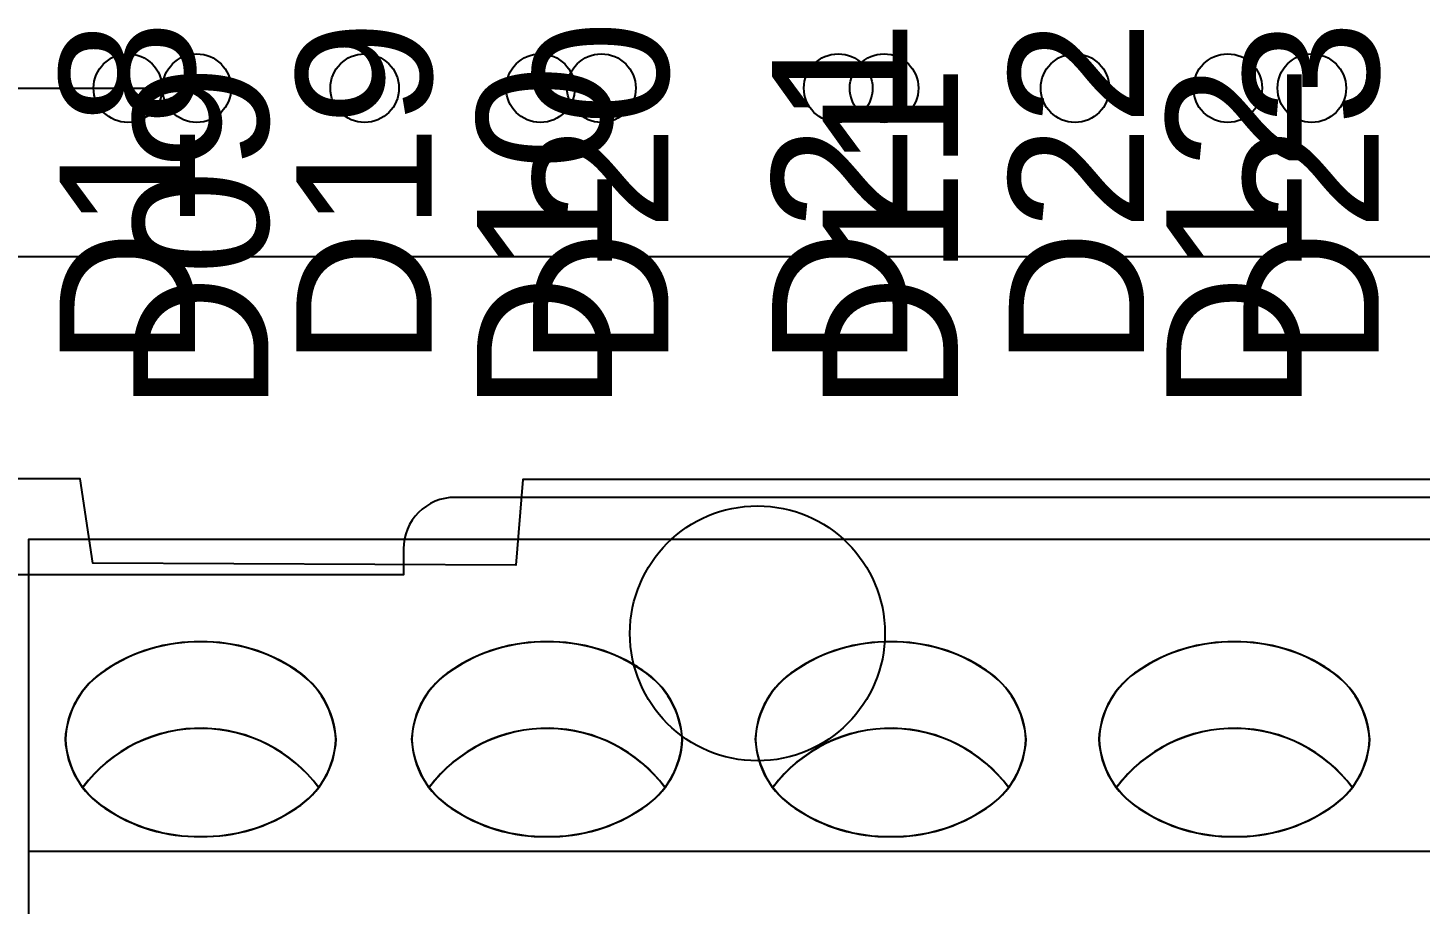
# Model space of a CAD drawing. Extents: x 1.1 to 23.7, y 0.2 to 17.2.
# Drawn here: x 19.825 to 20.636, y 3.87 to 4.38 of the extents above; entities that cross this region are included whole.
import ezdxf

# ---------------------------------------------------------------- set-up
doc = ezdxf.new("R2010")
doc.units = 0
doc.header["$MEASUREMENT"] = 0
for name, color, linetype in [('5_01__9-_0-___10__RTD___NO', 7, 'CONTINUOUS'), ('5_02__9-_B-___10__RTD____3', 7, 'CONTINUOUS'), ('5_03__9-_1-___10__RTD____4', 7, 'CONTINUOUS'), ('5_04__9-_C-___10__RTD____4', 7, 'CONTINUOUS'), ('5_05__9-_5-___10__RTD____8', 7, 'CONTINUOUS'), ('5_06__9-_6-___10__RTD____4', 7, 'CONTINUOUS'), ('5_07__9-_71___10__RTD____3', 7, 'CONTINUOUS'), ('5_08__9-_72___10__RTD____5', 7, 'CONTINUOUS'), ('5_09__9-_73___10__RTD____5', 7, 'CONTINUOUS'), ('5_10__9-_74___10__RTD____3', 7, 'CONTINUOUS'), ('5_11__9-_75___10__RTD____5', 7, 'CONTINUOUS'), ('5_12__9-_76___10__RTD____5', 7, 'CONTINUOUS'), ('5_13__9-_3-___10__RTD____8', 7, 'CONTINUOUS'), ('5_14__9-_D-___10__RTD____4', 7, 'CONTINUOUS'), ('6_01__0-__NO_CARD', 7, 'CONTINUOUS'), ('6_02__B-___3__DI___4__DO__', 7, 'CONTINUOUS'), ('6_03__1-___4__DI___4__DO', 7, 'CONTINUOUS'), ('6_04__C-___4__DI___4__FHCI', 7, 'CONTINUOUS'), ('6_05__5-___8__AI', 7, 'CONTINUOUS'), ('6_06__6-___4__AI____4__AO', 7, 'CONTINUOUS'), ('6_07__71___3__AVI', 7, 'CONTINUOUS'), ('6_08__72___5__AVI_W_MONITO', 7, 'CONTINUOUS'), ('6_09__73___5__AVI_W_ADV_ME', 7, 'CONTINUOUS'), ('6_10__74___3__AVI___4__AFD', 7, 'CONTINUOUS'), ('6_11__75___5__AVI___1__ACI', 7, 'CONTINUOUS'), ('6_12__76___5__AVI___1__ACI', 7, 'CONTINUOUS'), ('6_13__3-___8__DI', 7, 'CONTINUOUS'), ('6_14__D-___4__DI___3__DO__', 7, 'CONTINUOUS')]:
    doc.layers.add(name, color=color, linetype=linetype)
doc.styles.add('ARIAL', font='arial.ttf')

msp = doc.modelspace()

# ---------------------------------------------------------------- linework, layer by layer
at = {"layer": '5_01__9-_0-___10__RTD___NO'}
msp.add_lwpolyline([(21.0391, 4.10693), (20.07387, 4.10693, 0.414214), (20.04399, 4.07704), (20.04399, 4.06193), (19.80399, 4.06193), (19.80399, 4.07704, 0.414214), (19.7741, 4.10693), (18.87887, 4.10693, 0.414214)], format="xyb", dxfattribs=at)
at = {"layer": '5_02__9-_B-___10__RTD____3'}
msp.add_lwpolyline([(21.42589, 4.08262), (21.42589, 3.47391), (19.82589, 3.47391), (19.82589, 4.08262)], close=True, dxfattribs=at)
for points in [[(19.98157, 4.00621, 0.154167), (19.92589, 4.0228, 0.154167), (19.87021, 4.00621, 0.244062), (19.84715, 3.96616, 0.244061), (19.87021, 3.92611, 0.154167), (19.92589, 3.90952, 0.154167), (19.98157, 3.92611, 0.24406), (20.00463, 3.96616, 0.236767)], [(20.18314, 4.0062, 0.154167), (20.12747, 4.02279, 0.154167), (20.07179, 4.0062, 0.244062), (20.04873, 3.96614, 0.244061), (20.07179, 3.92609, 0.154167), (20.12747, 3.9095, 0.154167), (20.18314, 3.92609, 0.24406), (20.20621, 3.96614, 0.236767)], [(20.38314, 4.0062, 0.154167), (20.32747, 4.02279, 0.154167), (20.27179, 4.0062, 0.244062), (20.24873, 3.96614, 0.244061), (20.27179, 3.92609, 0.154167), (20.32747, 3.9095, 0.154167), (20.38314, 3.92609, 0.24406), (20.40621, 3.96614, 0.236767)], [(20.58314, 4.0062, 0.154167), (20.52747, 4.02279, 0.154167), (20.47179, 4.0062, 0.244062), (20.44873, 3.96614, 0.244061), (20.47179, 3.92609, 0.154167), (20.52747, 3.9095, 0.154167), (20.58314, 3.92609, 0.24406), (20.60621, 3.96614, 0.236767)]]:
    msp.add_lwpolyline(points, format="xyb", close=True, dxfattribs=at)
for points in [[(19.9947, 3.93832, 0.005828), (19.99441, 3.93825, 0.231198), (19.92747, 3.97249, 0.240907), (19.85737, 3.93825, 0.001746), (19.85723, 3.93812)], [(20.19628, 3.93831, 0.005828), (20.19599, 3.93824, 0.231198), (20.12904, 3.97248, 0.240907), (20.05895, 3.93824, 0.001746), (20.05881, 3.93811)], [(20.39628, 3.93831, 0.005828), (20.39599, 3.93824, 0.231198), (20.32904, 3.97248, 0.240907), (20.25895, 3.93824, 0.001746), (20.25881, 3.93811)], [(20.59628, 3.93831, 0.005828), (20.59599, 3.93824, 0.231198), (20.52904, 3.97248, 0.240907), (20.45895, 3.93824, 0.001746), (20.45881, 3.93811)]]:
    msp.add_lwpolyline(points, format="xyb", dxfattribs=at)
msp.add_lwpolyline([(19.82589, 3.90102), (21.42589, 3.90102)], dxfattribs=at)
at = {"layer": '5_03__9-_1-___10__RTD____4'}
msp.add_lwpolyline([(21.42589, 4.08262), (21.42589, 3.47391), (19.82589, 3.47391), (19.82589, 4.08262)], close=True, dxfattribs=at)
for points in [[(19.98157, 4.00621, 0.154167), (19.92589, 4.0228, 0.154167), (19.87021, 4.00621, 0.244062), (19.84715, 3.96616, 0.244061), (19.87021, 3.92611, 0.154167), (19.92589, 3.90952, 0.154167), (19.98157, 3.92611, 0.24406), (20.00463, 3.96616, 0.236767)], [(20.18314, 4.0062, 0.154167), (20.12747, 4.02279, 0.154167), (20.07179, 4.0062, 0.244062), (20.04873, 3.96614, 0.244061), (20.07179, 3.92609, 0.154167), (20.12747, 3.9095, 0.154167), (20.18314, 3.92609, 0.24406), (20.20621, 3.96614, 0.236767)], [(20.38314, 4.0062, 0.154167), (20.32747, 4.02279, 0.154167), (20.27179, 4.0062, 0.244062), (20.24873, 3.96614, 0.244061), (20.27179, 3.92609, 0.154167), (20.32747, 3.9095, 0.154167), (20.38314, 3.92609, 0.24406), (20.40621, 3.96614, 0.236767)], [(20.58314, 4.0062, 0.154167), (20.52747, 4.02279, 0.154167), (20.47179, 4.0062, 0.244062), (20.44873, 3.96614, 0.244061), (20.47179, 3.92609, 0.154167), (20.52747, 3.9095, 0.154167), (20.58314, 3.92609, 0.24406), (20.60621, 3.96614, 0.236767)]]:
    msp.add_lwpolyline(points, format="xyb", close=True, dxfattribs=at)
for points in [[(19.9947, 3.93832, 0.005828), (19.99441, 3.93825, 0.231198), (19.92747, 3.97249, 0.240907), (19.85737, 3.93825, 0.001746), (19.85723, 3.93812)], [(20.19628, 3.93831, 0.005828), (20.19599, 3.93824, 0.231198), (20.12904, 3.97248, 0.240907), (20.05895, 3.93824, 0.001746), (20.05881, 3.93811)], [(20.39628, 3.93831, 0.005828), (20.39599, 3.93824, 0.231198), (20.32904, 3.97248, 0.240907), (20.25895, 3.93824, 0.001746), (20.25881, 3.93811)], [(20.59628, 3.93831, 0.005828), (20.59599, 3.93824, 0.231198), (20.52904, 3.97248, 0.240907), (20.45895, 3.93824, 0.001746), (20.45881, 3.93811)]]:
    msp.add_lwpolyline(points, format="xyb", dxfattribs=at)
msp.add_lwpolyline([(19.82589, 3.90102), (21.42589, 3.90102)], dxfattribs=at)
at = {"layer": '5_04__9-_C-___10__RTD____4'}
msp.add_lwpolyline([(21.42589, 4.08262), (21.42589, 3.47391), (19.82589, 3.47391), (19.82589, 4.08262)], close=True, dxfattribs=at)
for points in [[(19.98157, 4.00621, 0.154167), (19.92589, 4.0228, 0.154167), (19.87021, 4.00621, 0.244062), (19.84715, 3.96616, 0.244061), (19.87021, 3.92611, 0.154167), (19.92589, 3.90952, 0.154167), (19.98157, 3.92611, 0.24406), (20.00463, 3.96616, 0.236767)], [(20.18314, 4.0062, 0.154167), (20.12747, 4.02279, 0.154167), (20.07179, 4.0062, 0.244062), (20.04873, 3.96614, 0.244061), (20.07179, 3.92609, 0.154167), (20.12747, 3.9095, 0.154167), (20.18314, 3.92609, 0.24406), (20.20621, 3.96614, 0.236767)], [(20.38314, 4.0062, 0.154167), (20.32747, 4.02279, 0.154167), (20.27179, 4.0062, 0.244062), (20.24873, 3.96614, 0.244061), (20.27179, 3.92609, 0.154167), (20.32747, 3.9095, 0.154167), (20.38314, 3.92609, 0.24406), (20.40621, 3.96614, 0.236767)], [(20.58314, 4.0062, 0.154167), (20.52747, 4.02279, 0.154167), (20.47179, 4.0062, 0.244062), (20.44873, 3.96614, 0.244061), (20.47179, 3.92609, 0.154167), (20.52747, 3.9095, 0.154167), (20.58314, 3.92609, 0.24406), (20.60621, 3.96614, 0.236767)]]:
    msp.add_lwpolyline(points, format="xyb", close=True, dxfattribs=at)
for points in [[(19.9947, 3.93832, 0.005828), (19.99441, 3.93825, 0.231198), (19.92747, 3.97249, 0.240907), (19.85737, 3.93825, 0.001746), (19.85723, 3.93812)], [(20.19628, 3.93831, 0.005828), (20.19599, 3.93824, 0.231198), (20.12904, 3.97248, 0.240907), (20.05895, 3.93824, 0.001746), (20.05881, 3.93811)], [(20.39628, 3.93831, 0.005828), (20.39599, 3.93824, 0.231198), (20.32904, 3.97248, 0.240907), (20.25895, 3.93824, 0.001746), (20.25881, 3.93811)], [(20.59628, 3.93831, 0.005828), (20.59599, 3.93824, 0.231198), (20.52904, 3.97248, 0.240907), (20.45895, 3.93824, 0.001746), (20.45881, 3.93811)]]:
    msp.add_lwpolyline(points, format="xyb", dxfattribs=at)
msp.add_lwpolyline([(19.82589, 3.90102), (21.42589, 3.90102)], dxfattribs=at)
at = {"layer": '5_05__9-_5-___10__RTD____8'}
msp.add_lwpolyline([(21.42589, 4.08262), (21.42589, 3.47391), (19.82589, 3.47391), (19.82589, 4.08262)], close=True, dxfattribs=at)
for points in [[(19.98157, 4.00621, 0.154167), (19.92589, 4.0228, 0.154167), (19.87021, 4.00621, 0.244062), (19.84715, 3.96616, 0.244061), (19.87021, 3.92611, 0.154167), (19.92589, 3.90952, 0.154167), (19.98157, 3.92611, 0.24406), (20.00463, 3.96616, 0.236767)], [(20.18314, 4.0062, 0.154167), (20.12747, 4.02279, 0.154167), (20.07179, 4.0062, 0.244062), (20.04873, 3.96614, 0.244061), (20.07179, 3.92609, 0.154167), (20.12747, 3.9095, 0.154167), (20.18314, 3.92609, 0.24406), (20.20621, 3.96614, 0.236767)], [(20.38314, 4.0062, 0.154167), (20.32747, 4.02279, 0.154167), (20.27179, 4.0062, 0.244062), (20.24873, 3.96614, 0.244061), (20.27179, 3.92609, 0.154167), (20.32747, 3.9095, 0.154167), (20.38314, 3.92609, 0.24406), (20.40621, 3.96614, 0.236767)], [(20.58314, 4.0062, 0.154167), (20.52747, 4.02279, 0.154167), (20.47179, 4.0062, 0.244062), (20.44873, 3.96614, 0.244061), (20.47179, 3.92609, 0.154167), (20.52747, 3.9095, 0.154167), (20.58314, 3.92609, 0.24406), (20.60621, 3.96614, 0.236767)]]:
    msp.add_lwpolyline(points, format="xyb", close=True, dxfattribs=at)
for points in [[(19.9947, 3.93832, 0.005828), (19.99441, 3.93825, 0.231198), (19.92747, 3.97249, 0.240907), (19.85737, 3.93825, 0.001746), (19.85723, 3.93812)], [(20.19628, 3.93831, 0.005828), (20.19599, 3.93824, 0.231198), (20.12904, 3.97248, 0.240907), (20.05895, 3.93824, 0.001746), (20.05881, 3.93811)], [(20.39628, 3.93831, 0.005828), (20.39599, 3.93824, 0.231198), (20.32904, 3.97248, 0.240907), (20.25895, 3.93824, 0.001746), (20.25881, 3.93811)], [(20.59628, 3.93831, 0.005828), (20.59599, 3.93824, 0.231198), (20.52904, 3.97248, 0.240907), (20.45895, 3.93824, 0.001746), (20.45881, 3.93811)]]:
    msp.add_lwpolyline(points, format="xyb", dxfattribs=at)
msp.add_lwpolyline([(19.82589, 3.90102), (21.42589, 3.90102)], dxfattribs=at)
at = {"layer": '5_06__9-_6-___10__RTD____4'}
msp.add_lwpolyline([(21.42589, 4.08262), (21.42589, 3.47391), (19.82589, 3.47391), (19.82589, 4.08262)], close=True, dxfattribs=at)
for points in [[(19.98157, 4.00621, 0.154167), (19.92589, 4.0228, 0.154167), (19.87021, 4.00621, 0.244062), (19.84715, 3.96616, 0.244061), (19.87021, 3.92611, 0.154167), (19.92589, 3.90952, 0.154167), (19.98157, 3.92611, 0.24406), (20.00463, 3.96616, 0.236767)], [(20.18314, 4.0062, 0.154167), (20.12747, 4.02279, 0.154167), (20.07179, 4.0062, 0.244062), (20.04873, 3.96614, 0.244061), (20.07179, 3.92609, 0.154167), (20.12747, 3.9095, 0.154167), (20.18314, 3.92609, 0.24406), (20.20621, 3.96614, 0.236767)], [(20.38314, 4.0062, 0.154167), (20.32747, 4.02279, 0.154167), (20.27179, 4.0062, 0.244062), (20.24873, 3.96614, 0.244061), (20.27179, 3.92609, 0.154167), (20.32747, 3.9095, 0.154167), (20.38314, 3.92609, 0.24406), (20.40621, 3.96614, 0.236767)], [(20.58314, 4.0062, 0.154167), (20.52747, 4.02279, 0.154167), (20.47179, 4.0062, 0.244062), (20.44873, 3.96614, 0.244061), (20.47179, 3.92609, 0.154167), (20.52747, 3.9095, 0.154167), (20.58314, 3.92609, 0.24406), (20.60621, 3.96614, 0.236767)]]:
    msp.add_lwpolyline(points, format="xyb", close=True, dxfattribs=at)
for points in [[(19.9947, 3.93832, 0.005828), (19.99441, 3.93825, 0.231198), (19.92747, 3.97249, 0.240907), (19.85737, 3.93825, 0.001746), (19.85723, 3.93812)], [(20.19628, 3.93831, 0.005828), (20.19599, 3.93824, 0.231198), (20.12904, 3.97248, 0.240907), (20.05895, 3.93824, 0.001746), (20.05881, 3.93811)], [(20.39628, 3.93831, 0.005828), (20.39599, 3.93824, 0.231198), (20.32904, 3.97248, 0.240907), (20.25895, 3.93824, 0.001746), (20.25881, 3.93811)], [(20.59628, 3.93831, 0.005828), (20.59599, 3.93824, 0.231198), (20.52904, 3.97248, 0.240907), (20.45895, 3.93824, 0.001746), (20.45881, 3.93811)]]:
    msp.add_lwpolyline(points, format="xyb", dxfattribs=at)
msp.add_lwpolyline([(19.82589, 3.90102), (21.42589, 3.90102)], dxfattribs=at)
at = {"layer": '5_07__9-_71___10__RTD____3'}
msp.add_lwpolyline([(21.06658, 4.11729), (20.11339, 4.11729), (20.10933, 4.06748), (19.86329, 4.06874), (19.85583, 4.11776), (19.65188, 4.11773, 0.364241), (19.60384, 4.07368), (19.60384, 3.59498), (19.60384, 3.59498, 0.364241), (19.65188, 3.55093), (19.85583, 3.5509), (19.86329, 3.59993), (20.10933, 3.60118), (20.11339, 3.55137), (21.06658, 3.55137)], format="xyb", dxfattribs=at)
at = {"layer": '5_10__9-_74___10__RTD____3'}
msp.add_lwpolyline([(19.51171, 4.24718), (21.48902, 4.24718), (21.48902, 3.49747), (19.51171, 3.49747)], close=True, dxfattribs=at)
for centre, radius in [((19.88359, 4.34509), 0.01996), ((20.02139, 4.34509), 0.01996), ((20.1592, 4.34509), 0.01996), ((20.297, 4.34509), 0.01996), ((20.4348, 4.34509), 0.01996), ((20.57261, 4.34509), 0.01996), ((20.25, 4.02781), 0.07419)]:
    msp.add_circle(centre, radius, dxfattribs=at)
at = {"layer": '5_13__9-_3-___10__RTD____8'}
msp.add_lwpolyline([(21.42601, 4.08262), (21.42601, 3.47391), (19.82601, 3.47391), (19.82601, 4.08262)], close=True, dxfattribs=at)
for points in [[(19.98169, 4.00621, 0.154167), (19.92601, 4.0228, 0.154167), (19.87034, 4.00621, 0.244062), (19.84727, 3.96616, 0.244061), (19.87034, 3.92611, 0.154167), (19.92601, 3.90952, 0.154167), (19.98169, 3.92611, 0.24406), (20.00475, 3.96616, 0.236767)], [(20.18327, 4.0062, 0.154167), (20.12759, 4.02279, 0.154167), (20.07191, 4.0062, 0.244062), (20.04885, 3.96614, 0.244061), (20.07191, 3.92609, 0.154167), (20.12759, 3.9095, 0.154167), (20.18327, 3.92609, 0.24406), (20.20633, 3.96614, 0.236767)], [(20.38327, 4.0062, 0.154167), (20.32759, 4.02279, 0.154167), (20.27191, 4.0062, 0.244062), (20.24885, 3.96614, 0.244061), (20.27191, 3.92609, 0.154167), (20.32759, 3.9095, 0.154167), (20.38327, 3.92609, 0.24406), (20.40633, 3.96614, 0.236767)], [(20.58327, 4.0062, 0.154167), (20.52759, 4.02279, 0.154167), (20.47191, 4.0062, 0.244062), (20.44885, 3.96614, 0.244061), (20.47191, 3.92609, 0.154167), (20.52759, 3.9095, 0.154167), (20.58327, 3.92609, 0.24406), (20.60633, 3.96614, 0.236767)]]:
    msp.add_lwpolyline(points, format="xyb", close=True, dxfattribs=at)
for points in [[(19.99482, 3.93832, 0.005828), (19.99453, 3.93825, 0.231198), (19.92759, 3.97249, 0.240907), (19.85749, 3.93825, 0.001746), (19.85736, 3.93812)], [(20.1964, 3.93831, 0.005828), (20.19611, 3.93824, 0.231198), (20.12917, 3.97248, 0.240907), (20.05907, 3.93824, 0.001746), (20.05893, 3.93811)], [(20.3964, 3.93831, 0.005828), (20.39611, 3.93824, 0.231198), (20.32917, 3.97248, 0.240907), (20.25907, 3.93824, 0.001746), (20.25893, 3.93811)], [(20.5964, 3.93831, 0.005828), (20.59611, 3.93824, 0.231198), (20.52917, 3.97248, 0.240907), (20.45907, 3.93824, 0.001746), (20.45893, 3.93811)]]:
    msp.add_lwpolyline(points, format="xyb", dxfattribs=at)
msp.add_lwpolyline([(19.82601, 3.90102), (21.42601, 3.90102)], dxfattribs=at)
at = {"layer": '5_14__9-_D-___10__RTD____4'}
msp.add_lwpolyline([(21.42601, 4.0827), (21.42601, 3.47399), (19.82601, 3.47399), (19.82601, 4.0827)], close=True, dxfattribs=at)
for points in [[(19.98169, 4.00629, 0.154167), (19.92601, 4.02288, 0.154167), (19.87034, 4.00629, 0.244062), (19.84727, 3.96624, 0.244061), (19.87034, 3.92618, 0.154167), (19.92601, 3.90959, 0.154167), (19.98169, 3.92618, 0.24406), (20.00475, 3.96624, 0.236767)], [(20.18327, 4.00627, 0.154167), (20.12759, 4.02286, 0.154167), (20.07191, 4.00627, 0.244062), (20.04885, 3.96622, 0.244061), (20.07191, 3.92617, 0.154167), (20.12759, 3.90958, 0.154167), (20.18327, 3.92617, 0.24406), (20.20633, 3.96622, 0.236767)], [(20.38327, 4.00627, 0.154167), (20.32759, 4.02286, 0.154167), (20.27191, 4.00627, 0.244062), (20.24885, 3.96622, 0.244061), (20.27191, 3.92617, 0.154167), (20.32759, 3.90958, 0.154167), (20.38327, 3.92617, 0.24406), (20.40633, 3.96622, 0.236767)], [(20.58327, 4.00627, 0.154167), (20.52759, 4.02286, 0.154167), (20.47191, 4.00627, 0.244062), (20.44885, 3.96622, 0.244061), (20.47191, 3.92617, 0.154167), (20.52759, 3.90958, 0.154167), (20.58327, 3.92617, 0.24406), (20.60633, 3.96622, 0.236767)]]:
    msp.add_lwpolyline(points, format="xyb", close=True, dxfattribs=at)
for points in [[(19.99482, 3.9384, 0.005828), (19.99453, 3.93833, 0.231198), (19.92759, 3.97257, 0.240907), (19.85749, 3.93833, 0.001746), (19.85736, 3.9382)], [(20.1964, 3.93839, 0.005828), (20.19611, 3.93831, 0.231198), (20.12917, 3.97256, 0.240907), (20.05907, 3.93831, 0.001746), (20.05893, 3.93819)], [(20.3964, 3.93839, 0.005828), (20.39611, 3.93831, 0.231198), (20.32917, 3.97256, 0.240907), (20.25907, 3.93831, 0.001746), (20.25893, 3.93819)], [(20.5964, 3.93839, 0.005828), (20.59611, 3.93831, 0.231198), (20.52917, 3.97256, 0.240907), (20.45907, 3.93831, 0.001746), (20.45893, 3.93819)]]:
    msp.add_lwpolyline(points, format="xyb", dxfattribs=at)
msp.add_lwpolyline([(19.82601, 3.9011), (21.42601, 3.9011)], dxfattribs=at)
at = {"layer": '6_01__0-__NO_CARD'}
msp.add_lwpolyline([(21.0391, 4.10693), (20.07387, 4.10693, 0.414214), (20.04399, 4.07704), (20.04399, 4.06193), (19.80399, 4.06193), (19.80399, 4.07704, 0.414214), (19.7741, 4.10693), (18.87887, 4.10693, 0.414214)], format="xyb", dxfattribs=at)
at = {"layer": '6_02__B-___3__DI___4__DO__'}
msp.add_lwpolyline([(21.42601, 4.08262), (21.42601, 3.47391), (19.82601, 3.47391), (19.82601, 4.08262)], close=True, dxfattribs=at)
for points in [[(19.98169, 4.00621, 0.154167), (19.92601, 4.0228, 0.154167), (19.87034, 4.00621, 0.244062), (19.84727, 3.96616, 0.244061), (19.87034, 3.92611, 0.154167), (19.92601, 3.90952, 0.154167), (19.98169, 3.92611, 0.24406), (20.00475, 3.96616, 0.236767)], [(20.18327, 4.0062, 0.154167), (20.12759, 4.02279, 0.154167), (20.07191, 4.0062, 0.244062), (20.04885, 3.96614, 0.244061), (20.07191, 3.92609, 0.154167), (20.12759, 3.9095, 0.154167), (20.18327, 3.92609, 0.24406), (20.20633, 3.96614, 0.236767)], [(20.38327, 4.0062, 0.154167), (20.32759, 4.02279, 0.154167), (20.27191, 4.0062, 0.244062), (20.24885, 3.96614, 0.244061), (20.27191, 3.92609, 0.154167), (20.32759, 3.9095, 0.154167), (20.38327, 3.92609, 0.24406), (20.40633, 3.96614, 0.236767)], [(20.58327, 4.0062, 0.154167), (20.52759, 4.02279, 0.154167), (20.47191, 4.0062, 0.244062), (20.44885, 3.96614, 0.244061), (20.47191, 3.92609, 0.154167), (20.52759, 3.9095, 0.154167), (20.58327, 3.92609, 0.24406), (20.60633, 3.96614, 0.236767)]]:
    msp.add_lwpolyline(points, format="xyb", close=True, dxfattribs=at)
for points in [[(19.99482, 3.93832, 0.005828), (19.99453, 3.93825, 0.231198), (19.92759, 3.97249, 0.240907), (19.85749, 3.93825, 0.001746), (19.85736, 3.93812)], [(20.1964, 3.93831, 0.005828), (20.19611, 3.93824, 0.231198), (20.12917, 3.97248, 0.240907), (20.05907, 3.93824, 0.001746), (20.05893, 3.93811)], [(20.3964, 3.93831, 0.005828), (20.39611, 3.93824, 0.231198), (20.32917, 3.97248, 0.240907), (20.25907, 3.93824, 0.001746), (20.25893, 3.93811)], [(20.5964, 3.93831, 0.005828), (20.59611, 3.93824, 0.231198), (20.52917, 3.97248, 0.240907), (20.45907, 3.93824, 0.001746), (20.45893, 3.93811)]]:
    msp.add_lwpolyline(points, format="xyb", dxfattribs=at)
msp.add_lwpolyline([(19.82601, 3.90102), (21.42601, 3.90102)], dxfattribs=at)
at = {"layer": '6_03__1-___4__DI___4__DO'}
msp.add_lwpolyline([(21.42601, 4.08262), (21.42601, 3.47391), (19.82601, 3.47391), (19.82601, 4.08262)], close=True, dxfattribs=at)
for points in [[(19.98169, 4.00621, 0.154167), (19.92601, 4.0228, 0.154167), (19.87034, 4.00621, 0.244062), (19.84727, 3.96616, 0.244061), (19.87034, 3.92611, 0.154167), (19.92601, 3.90952, 0.154167), (19.98169, 3.92611, 0.24406), (20.00475, 3.96616, 0.236767)], [(20.18327, 4.0062, 0.154167), (20.12759, 4.02279, 0.154167), (20.07191, 4.0062, 0.244062), (20.04885, 3.96614, 0.244061), (20.07191, 3.92609, 0.154167), (20.12759, 3.9095, 0.154167), (20.18327, 3.92609, 0.24406), (20.20633, 3.96614, 0.236767)], [(20.38327, 4.0062, 0.154167), (20.32759, 4.02279, 0.154167), (20.27191, 4.0062, 0.244062), (20.24885, 3.96614, 0.244061), (20.27191, 3.92609, 0.154167), (20.32759, 3.9095, 0.154167), (20.38327, 3.92609, 0.24406), (20.40633, 3.96614, 0.236767)], [(20.58327, 4.0062, 0.154167), (20.52759, 4.02279, 0.154167), (20.47191, 4.0062, 0.244062), (20.44885, 3.96614, 0.244061), (20.47191, 3.92609, 0.154167), (20.52759, 3.9095, 0.154167), (20.58327, 3.92609, 0.24406), (20.60633, 3.96614, 0.236767)]]:
    msp.add_lwpolyline(points, format="xyb", close=True, dxfattribs=at)
for points in [[(19.99482, 3.93832, 0.005828), (19.99453, 3.93825, 0.231198), (19.92759, 3.97249, 0.240907), (19.85749, 3.93825, 0.001746), (19.85736, 3.93812)], [(20.1964, 3.93831, 0.005828), (20.19611, 3.93824, 0.231198), (20.12917, 3.97248, 0.240907), (20.05907, 3.93824, 0.001746), (20.05893, 3.93811)], [(20.3964, 3.93831, 0.005828), (20.39611, 3.93824, 0.231198), (20.32917, 3.97248, 0.240907), (20.25907, 3.93824, 0.001746), (20.25893, 3.93811)], [(20.5964, 3.93831, 0.005828), (20.59611, 3.93824, 0.231198), (20.52917, 3.97248, 0.240907), (20.45907, 3.93824, 0.001746), (20.45893, 3.93811)]]:
    msp.add_lwpolyline(points, format="xyb", dxfattribs=at)
msp.add_lwpolyline([(19.82601, 3.90102), (21.42601, 3.90102)], dxfattribs=at)
at = {"layer": '6_04__C-___4__DI___4__FHCI'}
msp.add_lwpolyline([(21.42601, 4.08262), (21.42601, 3.47391), (19.82601, 3.47391), (19.82601, 4.08262)], close=True, dxfattribs=at)
for points in [[(19.98169, 4.00621, 0.154167), (19.92601, 4.0228, 0.154167), (19.87034, 4.00621, 0.244062), (19.84727, 3.96616, 0.244061), (19.87034, 3.92611, 0.154167), (19.92601, 3.90952, 0.154167), (19.98169, 3.92611, 0.24406), (20.00475, 3.96616, 0.236767)], [(20.18327, 4.0062, 0.154167), (20.12759, 4.02279, 0.154167), (20.07191, 4.0062, 0.244062), (20.04885, 3.96614, 0.244061), (20.07191, 3.92609, 0.154167), (20.12759, 3.9095, 0.154167), (20.18327, 3.92609, 0.24406), (20.20633, 3.96614, 0.236767)], [(20.38327, 4.0062, 0.154167), (20.32759, 4.02279, 0.154167), (20.27191, 4.0062, 0.244062), (20.24885, 3.96614, 0.244061), (20.27191, 3.92609, 0.154167), (20.32759, 3.9095, 0.154167), (20.38327, 3.92609, 0.24406), (20.40633, 3.96614, 0.236767)], [(20.58327, 4.0062, 0.154167), (20.52759, 4.02279, 0.154167), (20.47191, 4.0062, 0.244062), (20.44885, 3.96614, 0.244061), (20.47191, 3.92609, 0.154167), (20.52759, 3.9095, 0.154167), (20.58327, 3.92609, 0.24406), (20.60633, 3.96614, 0.236767)]]:
    msp.add_lwpolyline(points, format="xyb", close=True, dxfattribs=at)
for points in [[(19.99482, 3.93832, 0.005828), (19.99453, 3.93825, 0.231198), (19.92759, 3.97249, 0.240907), (19.85749, 3.93825, 0.001746), (19.85736, 3.93812)], [(20.1964, 3.93831, 0.005828), (20.19611, 3.93824, 0.231198), (20.12917, 3.97248, 0.240907), (20.05907, 3.93824, 0.001746), (20.05893, 3.93811)], [(20.3964, 3.93831, 0.005828), (20.39611, 3.93824, 0.231198), (20.32917, 3.97248, 0.240907), (20.25907, 3.93824, 0.001746), (20.25893, 3.93811)], [(20.5964, 3.93831, 0.005828), (20.59611, 3.93824, 0.231198), (20.52917, 3.97248, 0.240907), (20.45907, 3.93824, 0.001746), (20.45893, 3.93811)]]:
    msp.add_lwpolyline(points, format="xyb", dxfattribs=at)
msp.add_lwpolyline([(19.82601, 3.90102), (21.42601, 3.90102)], dxfattribs=at)
at = {"layer": '6_05__5-___8__AI'}
msp.add_lwpolyline([(21.42601, 4.08262), (21.42601, 3.47391), (19.82601, 3.47391), (19.82601, 4.08262)], close=True, dxfattribs=at)
for points in [[(19.98169, 4.00621, 0.154167), (19.92601, 4.0228, 0.154167), (19.87034, 4.00621, 0.244062), (19.84727, 3.96616, 0.244061), (19.87034, 3.92611, 0.154167), (19.92601, 3.90952, 0.154167), (19.98169, 3.92611, 0.24406), (20.00475, 3.96616, 0.236767)], [(20.18327, 4.0062, 0.154167), (20.12759, 4.02279, 0.154167), (20.07191, 4.0062, 0.244062), (20.04885, 3.96614, 0.244061), (20.07191, 3.92609, 0.154167), (20.12759, 3.9095, 0.154167), (20.18327, 3.92609, 0.24406), (20.20633, 3.96614, 0.236767)], [(20.38327, 4.0062, 0.154167), (20.32759, 4.02279, 0.154167), (20.27191, 4.0062, 0.244062), (20.24885, 3.96614, 0.244061), (20.27191, 3.92609, 0.154167), (20.32759, 3.9095, 0.154167), (20.38327, 3.92609, 0.24406), (20.40633, 3.96614, 0.236767)], [(20.58327, 4.0062, 0.154167), (20.52759, 4.02279, 0.154167), (20.47191, 4.0062, 0.244062), (20.44885, 3.96614, 0.244061), (20.47191, 3.92609, 0.154167), (20.52759, 3.9095, 0.154167), (20.58327, 3.92609, 0.24406), (20.60633, 3.96614, 0.236767)]]:
    msp.add_lwpolyline(points, format="xyb", close=True, dxfattribs=at)
for points in [[(19.99482, 3.93832, 0.005828), (19.99453, 3.93825, 0.231198), (19.92759, 3.97249, 0.240907), (19.85749, 3.93825, 0.001746), (19.85736, 3.93812)], [(20.1964, 3.93831, 0.005828), (20.19611, 3.93824, 0.231198), (20.12917, 3.97248, 0.240907), (20.05907, 3.93824, 0.001746), (20.05893, 3.93811)], [(20.3964, 3.93831, 0.005828), (20.39611, 3.93824, 0.231198), (20.32917, 3.97248, 0.240907), (20.25907, 3.93824, 0.001746), (20.25893, 3.93811)], [(20.5964, 3.93831, 0.005828), (20.59611, 3.93824, 0.231198), (20.52917, 3.97248, 0.240907), (20.45907, 3.93824, 0.001746), (20.45893, 3.93811)]]:
    msp.add_lwpolyline(points, format="xyb", dxfattribs=at)
msp.add_lwpolyline([(19.82601, 3.90102), (21.42601, 3.90102)], dxfattribs=at)
at = {"layer": '6_06__6-___4__AI____4__AO'}
msp.add_lwpolyline([(21.42601, 4.08262), (21.42601, 3.47391), (19.82601, 3.47391), (19.82601, 4.08262)], close=True, dxfattribs=at)
for points in [[(19.98169, 4.00621, 0.154167), (19.92601, 4.0228, 0.154167), (19.87034, 4.00621, 0.244062), (19.84727, 3.96616, 0.244061), (19.87034, 3.92611, 0.154167), (19.92601, 3.90952, 0.154167), (19.98169, 3.92611, 0.24406), (20.00475, 3.96616, 0.236767)], [(20.18327, 4.0062, 0.154167), (20.12759, 4.02279, 0.154167), (20.07191, 4.0062, 0.244062), (20.04885, 3.96614, 0.244061), (20.07191, 3.92609, 0.154167), (20.12759, 3.9095, 0.154167), (20.18327, 3.92609, 0.24406), (20.20633, 3.96614, 0.236767)], [(20.38327, 4.0062, 0.154167), (20.32759, 4.02279, 0.154167), (20.27191, 4.0062, 0.244062), (20.24885, 3.96614, 0.244061), (20.27191, 3.92609, 0.154167), (20.32759, 3.9095, 0.154167), (20.38327, 3.92609, 0.24406), (20.40633, 3.96614, 0.236767)], [(20.58327, 4.0062, 0.154167), (20.52759, 4.02279, 0.154167), (20.47191, 4.0062, 0.244062), (20.44885, 3.96614, 0.244061), (20.47191, 3.92609, 0.154167), (20.52759, 3.9095, 0.154167), (20.58327, 3.92609, 0.24406), (20.60633, 3.96614, 0.236767)]]:
    msp.add_lwpolyline(points, format="xyb", close=True, dxfattribs=at)
for points in [[(19.99482, 3.93832, 0.005828), (19.99453, 3.93825, 0.231198), (19.92759, 3.97249, 0.240907), (19.85749, 3.93825, 0.001746), (19.85736, 3.93812)], [(20.1964, 3.93831, 0.005828), (20.19611, 3.93824, 0.231198), (20.12917, 3.97248, 0.240907), (20.05907, 3.93824, 0.001746), (20.05893, 3.93811)], [(20.3964, 3.93831, 0.005828), (20.39611, 3.93824, 0.231198), (20.32917, 3.97248, 0.240907), (20.25907, 3.93824, 0.001746), (20.25893, 3.93811)], [(20.5964, 3.93831, 0.005828), (20.59611, 3.93824, 0.231198), (20.52917, 3.97248, 0.240907), (20.45907, 3.93824, 0.001746), (20.45893, 3.93811)]]:
    msp.add_lwpolyline(points, format="xyb", dxfattribs=at)
msp.add_lwpolyline([(19.82601, 3.90102), (21.42601, 3.90102)], dxfattribs=at)
at = {"layer": '6_07__71___3__AVI', "flags": 128}
msp.add_lwpolyline([(21.06658, 4.11729), (20.11339, 4.11729), (20.10933, 4.06748), (19.86329, 4.06874), (19.85583, 4.11776), (19.65188, 4.11773, 0.364241), (19.60384, 4.07368), (19.60384, 3.59498), (19.60384, 3.59498, 0.364241), (19.65188, 3.55093), (19.85583, 3.5509), (19.86329, 3.59993), (20.10933, 3.60118), (20.11339, 3.55137), (21.06658, 3.55137)], format="xyb", dxfattribs=at)
at = {"layer": '6_10__74___3__AVI___4__AFD'}
msp.add_line((19.80205, 4.34511), (19.90367, 4.34511), dxfattribs=at)
msp.add_lwpolyline([(19.51171, 4.24718), (21.48902, 4.24718), (21.48902, 3.49747), (19.51171, 3.49747)], close=True, dxfattribs=at)
for centre, radius in [((19.92371, 4.34509), 0.01996), ((20.1237, 4.34509), 0.01996), ((20.32371, 4.34509), 0.01996), ((20.5237, 4.34509), 0.01996), ((20.25, 4.02781), 0.07419)]:
    msp.add_circle(centre, radius, dxfattribs=at)
at = {"layer": '6_13__3-___8__DI'}
msp.add_lwpolyline([(21.42601, 4.08262), (21.42601, 3.47391), (19.82601, 3.47391), (19.82601, 4.08262)], close=True, dxfattribs=at)
for points in [[(19.98169, 4.00621, 0.154167), (19.92601, 4.0228, 0.154167), (19.87034, 4.00621, 0.244062), (19.84727, 3.96616, 0.244061), (19.87034, 3.92611, 0.154167), (19.92601, 3.90952, 0.154167), (19.98169, 3.92611, 0.24406), (20.00475, 3.96616, 0.236767)], [(20.18327, 4.0062, 0.154167), (20.12759, 4.02279, 0.154167), (20.07191, 4.0062, 0.244062), (20.04885, 3.96614, 0.244061), (20.07191, 3.92609, 0.154167), (20.12759, 3.9095, 0.154167), (20.18327, 3.92609, 0.24406), (20.20633, 3.96614, 0.236767)], [(20.38327, 4.0062, 0.154167), (20.32759, 4.02279, 0.154167), (20.27191, 4.0062, 0.244062), (20.24885, 3.96614, 0.244061), (20.27191, 3.92609, 0.154167), (20.32759, 3.9095, 0.154167), (20.38327, 3.92609, 0.24406), (20.40633, 3.96614, 0.236767)], [(20.58327, 4.0062, 0.154167), (20.52759, 4.02279, 0.154167), (20.47191, 4.0062, 0.244062), (20.44885, 3.96614, 0.244061), (20.47191, 3.92609, 0.154167), (20.52759, 3.9095, 0.154167), (20.58327, 3.92609, 0.24406), (20.60633, 3.96614, 0.236767)]]:
    msp.add_lwpolyline(points, format="xyb", close=True, dxfattribs=at)
for points in [[(19.99482, 3.93832, 0.005828), (19.99453, 3.93825, 0.231198), (19.92759, 3.97249, 0.240907), (19.85749, 3.93825, 0.001746), (19.85736, 3.93812)], [(20.1964, 3.93831, 0.005828), (20.19611, 3.93824, 0.231198), (20.12917, 3.97248, 0.240907), (20.05907, 3.93824, 0.001746), (20.05893, 3.93811)], [(20.3964, 3.93831, 0.005828), (20.39611, 3.93824, 0.231198), (20.32917, 3.97248, 0.240907), (20.25907, 3.93824, 0.001746), (20.25893, 3.93811)], [(20.5964, 3.93831, 0.005828), (20.59611, 3.93824, 0.231198), (20.52917, 3.97248, 0.240907), (20.45907, 3.93824, 0.001746), (20.45893, 3.93811)]]:
    msp.add_lwpolyline(points, format="xyb", dxfattribs=at)
msp.add_lwpolyline([(19.82601, 3.90102), (21.42601, 3.90102)], dxfattribs=at)
at = {"layer": '6_14__D-___4__DI___3__DO__'}
msp.add_lwpolyline([(21.42601, 4.08262), (21.42601, 3.47391), (19.82601, 3.47391), (19.82601, 4.08262)], close=True, dxfattribs=at)
for points in [[(19.98169, 4.00621, 0.154167), (19.92601, 4.0228, 0.154167), (19.87034, 4.00621, 0.244062), (19.84727, 3.96616, 0.244061), (19.87034, 3.92611, 0.154167), (19.92601, 3.90952, 0.154167), (19.98169, 3.92611, 0.24406), (20.00475, 3.96616, 0.236767)], [(20.18327, 4.0062, 0.154167), (20.12759, 4.02279, 0.154167), (20.07191, 4.0062, 0.244062), (20.04885, 3.96614, 0.244061), (20.07191, 3.92609, 0.154167), (20.12759, 3.9095, 0.154167), (20.18327, 3.92609, 0.24406), (20.20633, 3.96614, 0.236767)], [(20.38327, 4.0062, 0.154167), (20.32759, 4.02279, 0.154167), (20.27191, 4.0062, 0.244062), (20.24885, 3.96614, 0.244061), (20.27191, 3.92609, 0.154167), (20.32759, 3.9095, 0.154167), (20.38327, 3.92609, 0.24406), (20.40633, 3.96614, 0.236767)], [(20.58327, 4.0062, 0.154167), (20.52759, 4.02279, 0.154167), (20.47191, 4.0062, 0.244062), (20.44885, 3.96614, 0.244061), (20.47191, 3.92609, 0.154167), (20.52759, 3.9095, 0.154167), (20.58327, 3.92609, 0.24406), (20.60633, 3.96614, 0.236767)]]:
    msp.add_lwpolyline(points, format="xyb", close=True, dxfattribs=at)
for points in [[(19.99482, 3.93832, 0.005828), (19.99453, 3.93825, 0.231198), (19.92759, 3.97249, 0.240907), (19.85749, 3.93825, 0.001746), (19.85736, 3.93812)], [(20.1964, 3.93831, 0.005828), (20.19611, 3.93824, 0.231198), (20.12917, 3.97248, 0.240907), (20.05907, 3.93824, 0.001746), (20.05893, 3.93811)], [(20.3964, 3.93831, 0.005828), (20.39611, 3.93824, 0.231198), (20.32917, 3.97248, 0.240907), (20.25907, 3.93824, 0.001746), (20.25893, 3.93811)], [(20.5964, 3.93831, 0.005828), (20.59611, 3.93824, 0.231198), (20.52917, 3.97248, 0.240907), (20.45907, 3.93824, 0.001746), (20.45893, 3.93811)]]:
    msp.add_lwpolyline(points, format="xyb", dxfattribs=at)
msp.add_lwpolyline([(19.82601, 3.90102), (21.42601, 3.90102)], dxfattribs=at)

# ---------------------------------------------------------------- texts
at = {"layer": '5_01__9-_0-___10__RTD___NO', "style": 'ARIAL'}
for s, p in [('D18', (19.92248, 4.1829)), ('D19', (20.06028, 4.1829)), ('D20', (20.19809, 4.1829)), ('D21', (20.33715, 4.1829)), ('D22', (20.47493, 4.1829)), ('D23', (20.6115, 4.1829))]:
    msp.add_text(s, height=0.078667, rotation=90, dxfattribs=at).set_placement(p)
at = {"layer": '5_02__9-_B-___10__RTD____3', "style": 'ARIAL'}
for s, p in [('D18', (19.92248, 4.1829)), ('D19', (20.06028, 4.1829)), ('D20', (20.19809, 4.1829)), ('D21', (20.33715, 4.1829)), ('D22', (20.47493, 4.1829)), ('D23', (20.6115, 4.1829))]:
    msp.add_text(s, height=0.078667, rotation=90, dxfattribs=at).set_placement(p)
at = {"layer": '5_03__9-_1-___10__RTD____4', "style": 'ARIAL'}
for s, p in [('D18', (19.92248, 4.1829)), ('D19', (20.06028, 4.1829)), ('D20', (20.19809, 4.1829)), ('D21', (20.33715, 4.1829)), ('D22', (20.47493, 4.1829)), ('D23', (20.6115, 4.1829))]:
    msp.add_text(s, height=0.078667, rotation=90, dxfattribs=at).set_placement(p)
at = {"layer": '5_04__9-_C-___10__RTD____4', "style": 'ARIAL'}
for s, p in [('D18', (19.92248, 4.1829)), ('D19', (20.06028, 4.1829)), ('D20', (20.19809, 4.1829)), ('D21', (20.33715, 4.1829)), ('D22', (20.47493, 4.1829)), ('D23', (20.6115, 4.1829))]:
    msp.add_text(s, height=0.078667, rotation=90, dxfattribs=at).set_placement(p)
at = {"layer": '5_05__9-_5-___10__RTD____8', "style": 'ARIAL'}
for s, p in [('D18', (19.92248, 4.1829)), ('D19', (20.06028, 4.1829)), ('D20', (20.19809, 4.1829)), ('D21', (20.33715, 4.1829)), ('D22', (20.47493, 4.1829)), ('D23', (20.6115, 4.1829))]:
    msp.add_text(s, height=0.078667, rotation=90, dxfattribs=at).set_placement(p)
at = {"layer": '5_06__9-_6-___10__RTD____4', "style": 'ARIAL'}
for s, p in [('D18', (19.92248, 4.1829)), ('D19', (20.06028, 4.1829)), ('D20', (20.19809, 4.1829)), ('D21', (20.33715, 4.1829)), ('D22', (20.47493, 4.1829)), ('D23', (20.6115, 4.1829))]:
    msp.add_text(s, height=0.078667, rotation=90, dxfattribs=at).set_placement(p)
at = {"layer": '5_07__9-_71___10__RTD____3', "style": 'ARIAL'}
for s, p in [('D18', (19.92248, 4.1829)), ('D19', (20.06028, 4.1829)), ('D20', (20.19809, 4.1829)), ('D21', (20.33715, 4.1829)), ('D22', (20.47493, 4.1829)), ('D23', (20.6115, 4.1829))]:
    msp.add_text(s, height=0.078667, rotation=90, dxfattribs=at).set_placement(p)
at = {"layer": '5_08__9-_72___10__RTD____5', "style": 'ARIAL'}
for s, p in [('D18', (19.92248, 4.1829)), ('D19', (20.06028, 4.1829)), ('D20', (20.19809, 4.1829)), ('D21', (20.33715, 4.1829)), ('D22', (20.47493, 4.1829)), ('D23', (20.6115, 4.1829))]:
    msp.add_text(s, height=0.078667, rotation=90, dxfattribs=at).set_placement(p)
at = {"layer": '5_09__9-_73___10__RTD____5', "style": 'ARIAL'}
for s, p in [('D18', (19.92248, 4.1829)), ('D19', (20.06028, 4.1829)), ('D20', (20.19809, 4.1829)), ('D21', (20.33715, 4.1829)), ('D22', (20.47493, 4.1829)), ('D23', (20.6115, 4.1829))]:
    msp.add_text(s, height=0.078667, rotation=90, dxfattribs=at).set_placement(p)
at = {"layer": '5_11__9-_75___10__RTD____5', "style": 'ARIAL'}
for s, p in [('D18', (19.9226, 4.1829)), ('D19', (20.06041, 4.1829)), ('D20', (20.19821, 4.1829)), ('D21', (20.33728, 4.1829)), ('D22', (20.47505, 4.1829)), ('D23', (20.61162, 4.1829))]:
    msp.add_text(s, height=0.078667, rotation=90, dxfattribs=at).set_placement(p)
at = {"layer": '5_12__9-_76___10__RTD____5', "style": 'ARIAL'}
for s, p in [('D18', (19.9226, 4.1829)), ('D19', (20.06041, 4.1829)), ('D20', (20.19821, 4.1829)), ('D21', (20.33728, 4.1829)), ('D22', (20.47505, 4.1829)), ('D23', (20.61162, 4.1829))]:
    msp.add_text(s, height=0.078667, rotation=90, dxfattribs=at).set_placement(p)
at = {"layer": '5_13__9-_3-___10__RTD____8', "style": 'ARIAL'}
for s, p in [('D18', (19.9226, 4.1829)), ('D19', (20.06041, 4.1829)), ('D20', (20.19821, 4.1829)), ('D21', (20.33728, 4.1829)), ('D22', (20.47505, 4.1829)), ('D23', (20.61162, 4.1829))]:
    msp.add_text(s, height=0.078667, rotation=90, dxfattribs=at).set_placement(p)
at = {"layer": '5_14__9-_D-___10__RTD____4', "style": 'ARIAL'}
for s, p in [('D18', (19.9226, 4.1829)), ('D19', (20.06041, 4.1829)), ('D20', (20.19821, 4.1829)), ('D21', (20.33728, 4.1829)), ('D22', (20.47505, 4.1829)), ('D23', (20.61162, 4.1829))]:
    msp.add_text(s, height=0.078667, rotation=90, dxfattribs=at).set_placement(p)
at = {"layer": '6_01__0-__NO_CARD', "style": 'ARIAL'}
for s, p in [('D09', (19.96539, 4.157)), ('D10', (20.16537, 4.157)), ('D11', (20.36666, 4.157)), ('D12', (20.56664, 4.157))]:
    msp.add_text(s, height=0.078667, rotation=90, dxfattribs=at).set_placement(p)
at = {"layer": '6_02__B-___3__DI___4__DO__', "style": 'ARIAL'}
for s, p in [('D09', (19.96539, 4.157)), ('D10', (20.16537, 4.157)), ('D11', (20.36666, 4.157)), ('D12', (20.56664, 4.157))]:
    msp.add_text(s, height=0.078667, rotation=90, dxfattribs=at).set_placement(p)
at = {"layer": '6_03__1-___4__DI___4__DO', "style": 'ARIAL'}
for s, p in [('D09', (19.96539, 4.157)), ('D10', (20.16537, 4.157)), ('D11', (20.36666, 4.157)), ('D12', (20.56664, 4.157))]:
    msp.add_text(s, height=0.078667, rotation=90, dxfattribs=at).set_placement(p)
at = {"layer": '6_04__C-___4__DI___4__FHCI', "style": 'ARIAL'}
for s, p in [('D09', (19.96539, 4.157)), ('D10', (20.16537, 4.157)), ('D11', (20.36666, 4.157)), ('D12', (20.56664, 4.157))]:
    msp.add_text(s, height=0.078667, rotation=90, dxfattribs=at).set_placement(p)
at = {"layer": '6_05__5-___8__AI', "style": 'ARIAL'}
for s, p in [('D09', (19.96539, 4.157)), ('D10', (20.16537, 4.157)), ('D11', (20.36666, 4.157)), ('D12', (20.56664, 4.157))]:
    msp.add_text(s, height=0.078667, rotation=90, dxfattribs=at).set_placement(p)
at = {"layer": '6_06__6-___4__AI____4__AO', "style": 'ARIAL'}
for s, p in [('D09', (19.96539, 4.157)), ('D10', (20.16537, 4.157)), ('D11', (20.36666, 4.157)), ('D12', (20.56664, 4.157))]:
    msp.add_text(s, height=0.078667, rotation=90, dxfattribs=at).set_placement(p)
at = {"layer": '6_07__71___3__AVI', "style": 'ARIAL'}
for s, p in [('D09', (19.96539, 4.157)), ('D10', (20.16537, 4.157)), ('D11', (20.36666, 4.157)), ('D12', (20.56664, 4.157))]:
    msp.add_text(s, height=0.078667, rotation=90, dxfattribs=at).set_placement(p)
at = {"layer": '6_08__72___5__AVI_W_MONITO', "style": 'ARIAL'}
for s, p in [('D09', (19.96539, 4.157)), ('D10', (20.16537, 4.157)), ('D11', (20.36666, 4.157)), ('D12', (20.56664, 4.157))]:
    msp.add_text(s, height=0.078667, rotation=90, dxfattribs=at).set_placement(p)
at = {"layer": '6_09__73___5__AVI_W_ADV_ME', "style": 'ARIAL'}
for s, p in [('D09', (19.96539, 4.157)), ('D10', (20.16537, 4.157)), ('D11', (20.36666, 4.157)), ('D12', (20.56664, 4.157))]:
    msp.add_text(s, height=0.078667, rotation=90, dxfattribs=at).set_placement(p)
at = {"layer": '6_11__75___5__AVI___1__ACI', "style": 'ARIAL'}
for s, p in [('D09', (19.96539, 4.157)), ('D10', (20.16537, 4.157)), ('D11', (20.36666, 4.157)), ('D12', (20.56663, 4.157))]:
    msp.add_text(s, height=0.078667, rotation=90, dxfattribs=at).set_placement(p)
at = {"layer": '6_12__76___5__AVI___1__ACI', "style": 'ARIAL'}
for s, p in [('D09', (19.96539, 4.157)), ('D10', (20.16537, 4.157)), ('D11', (20.36666, 4.157)), ('D12', (20.56663, 4.157))]:
    msp.add_text(s, height=0.078667, rotation=90, dxfattribs=at).set_placement(p)
at = {"layer": '6_13__3-___8__DI', "style": 'ARIAL'}
for s, p in [('D09', (19.96539, 4.157)), ('D10', (20.16537, 4.157)), ('D11', (20.36666, 4.157)), ('D12', (20.56664, 4.157))]:
    msp.add_text(s, height=0.078667, rotation=90, dxfattribs=at).set_placement(p)
at = {"layer": '6_14__D-___4__DI___3__DO__', "style": 'ARIAL'}
for s, p in [('D09', (19.96539, 4.157)), ('D10', (20.16537, 4.157)), ('D11', (20.36666, 4.157)), ('D12', (20.56664, 4.157))]:
    msp.add_text(s, height=0.078667, rotation=90, dxfattribs=at).set_placement(p)

doc.saveas('drawing.dxf')
